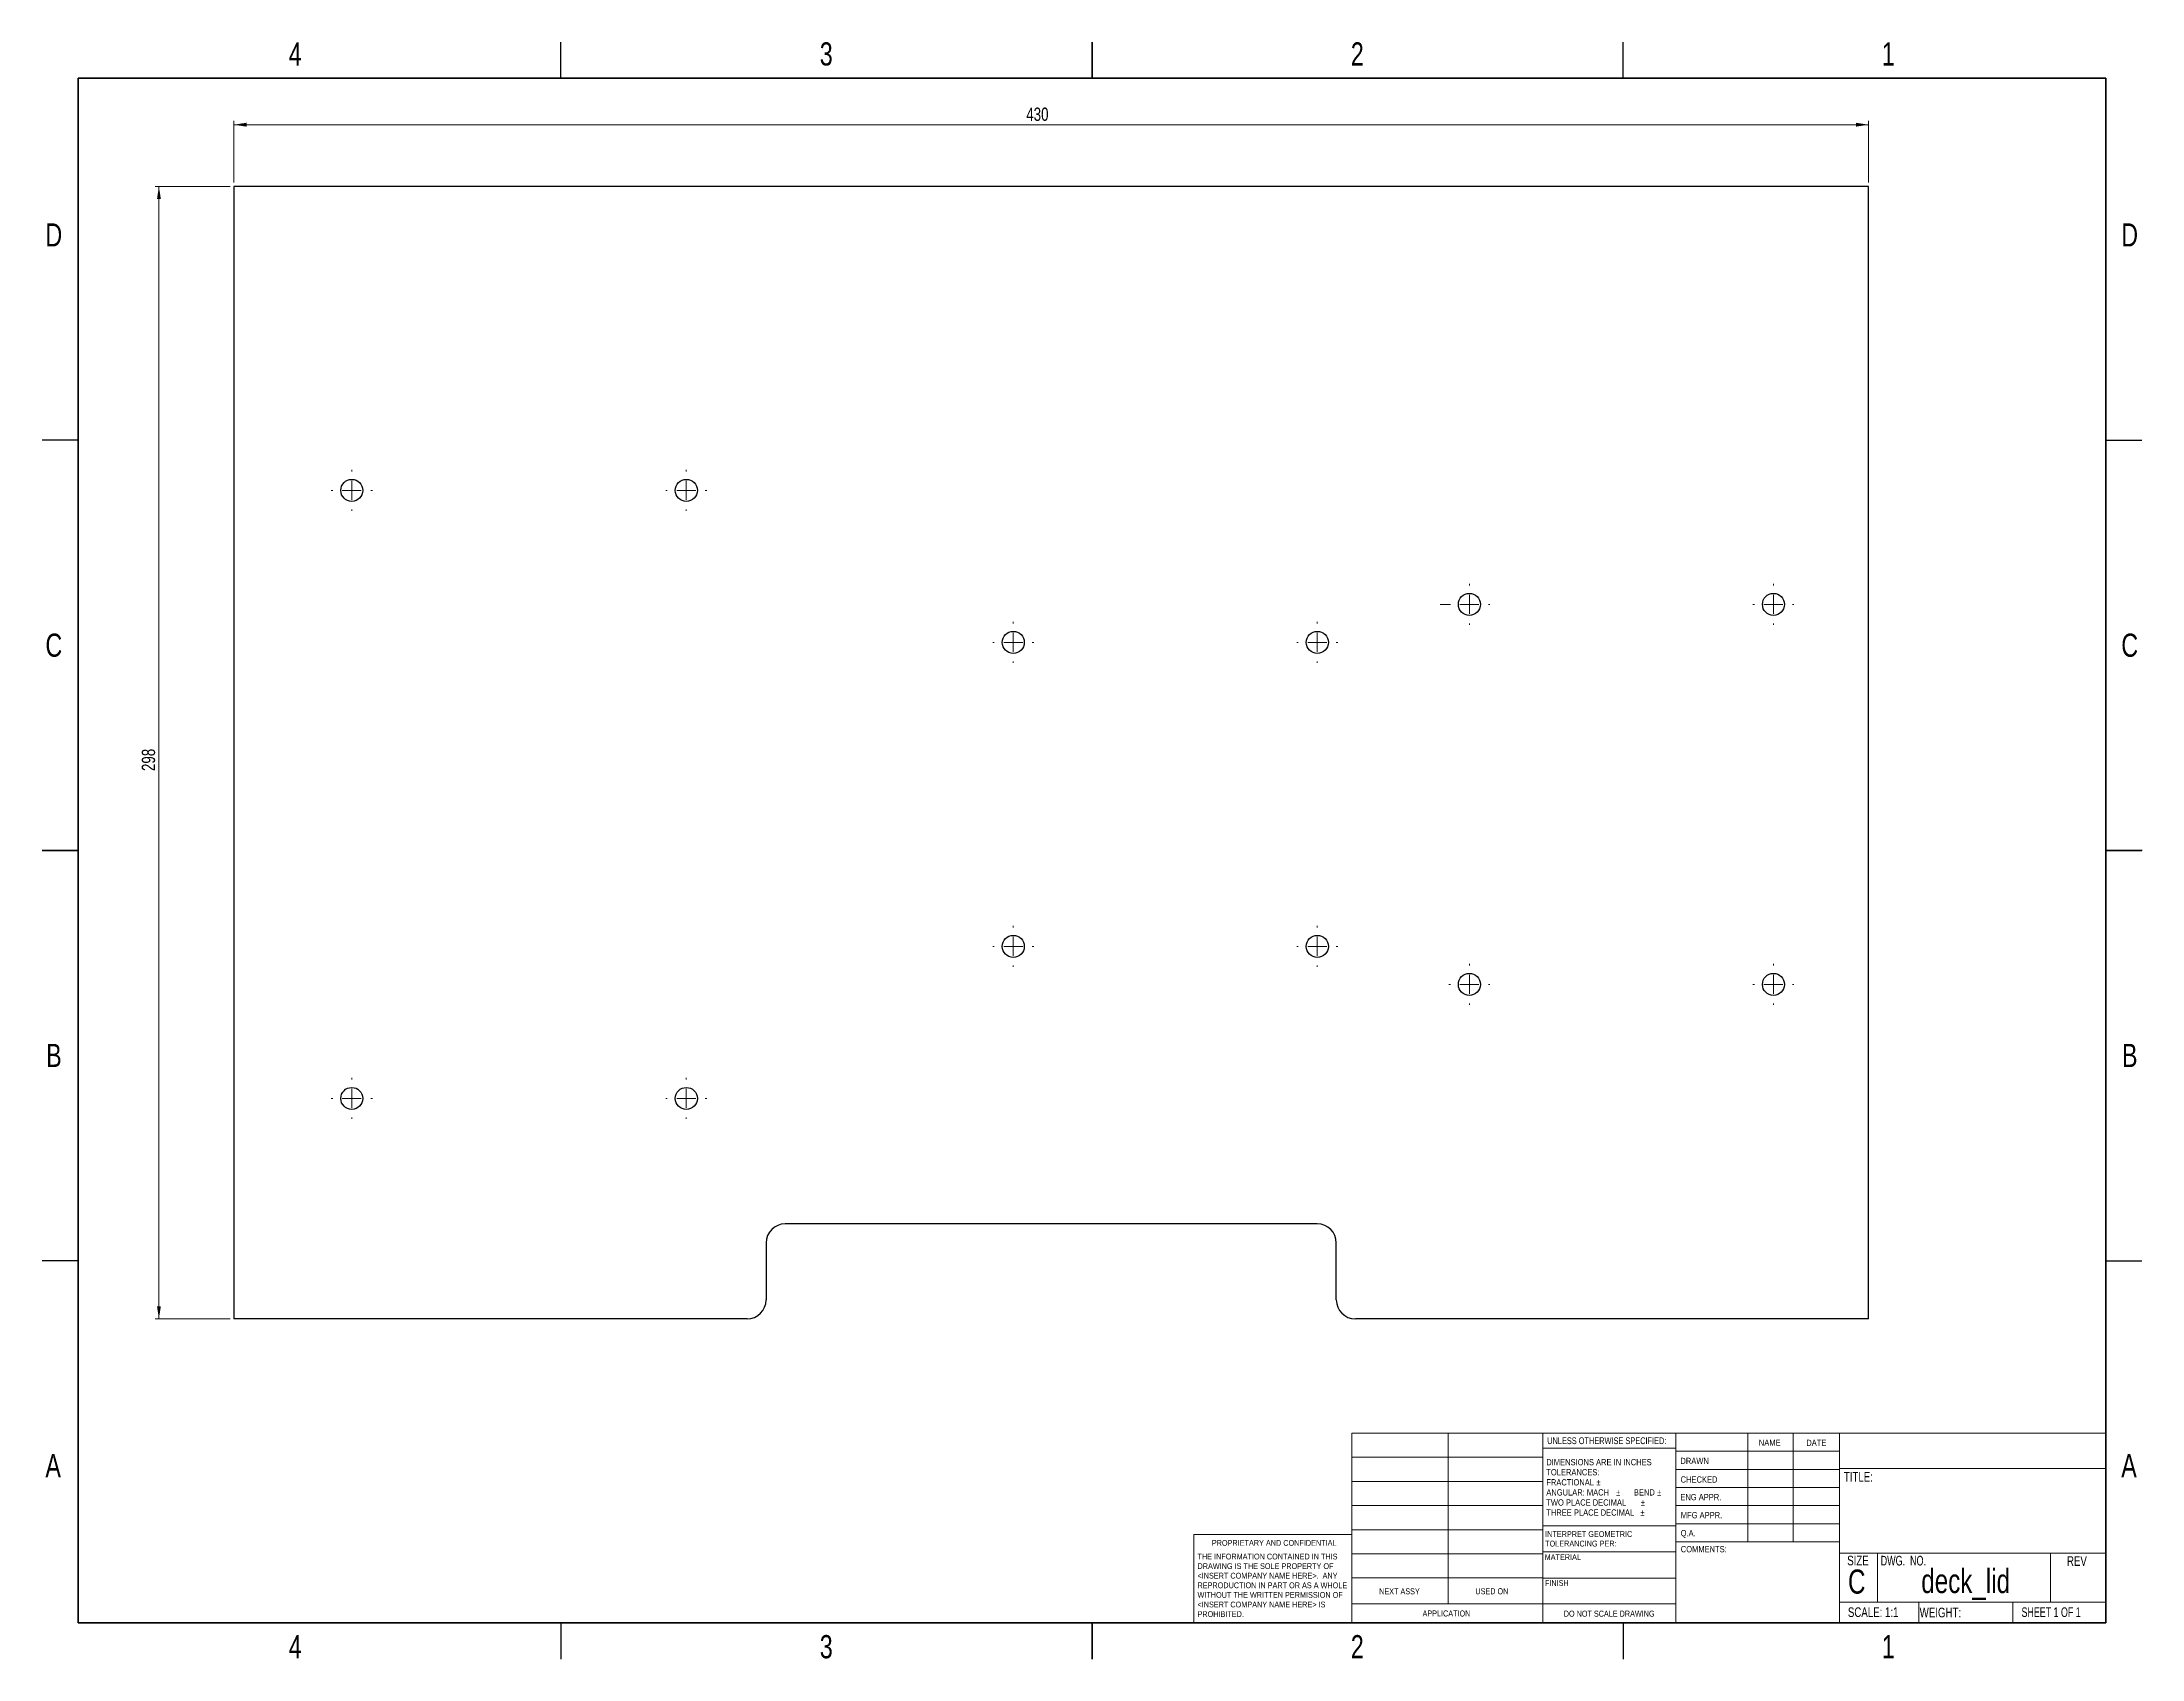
# Model space of a CAD drawing. Header units: millimetres. Extents: x 3 to 556, y 3 to 429.
import ezdxf

# ---------------------------------------------------------------- set-up
doc = ezdxf.new("R2010")
doc.units = ezdxf.units.MM
doc.styles.add('SLDTEXTSTYLE0', font='TXT', dxfattribs={"width": 0.75})
doc.styles.add('SLDTEXTSTYLE1', font='TXT', dxfattribs={"width": 0.6875})
doc.styles.add('SLDTEXTSTYLE2', font='TXT', dxfattribs={"width": 0.694444})
doc.dimstyles.new('SLDDIMSTYLE0', dxfattribs={"dimtxt": 3.5, "dimasz": 3.302, "dimexe": 0, "dimexo": 0.0625, "dimgap": 0.875, "dimtad": 1, "dimrnd": 1e-09, "dimzin": 12, "dimdsep": 46, "dimtxsty": 'SLDTEXTSTYLE0', "dimsah": 1, "dimcen": 0.09, "dimadec": 0, "dimazin": 3, "dimtfac": 1, "dimtofl": 0, "dimtmove": 0, "dimatfit": 3, "dimfxl": 1, "dimfrac": 2, "dimtolj": 1, "dimtzin": 12, "dimarcsym": 0})

# ---------------------------------------------------------------- blocks, each defined once
blk = doc.blocks.new('SW_NOTE_0')
at = {"color": 0, "linetype": 'Continuous', "lineweight": 0, "char_height": 1.524, "attachment_point": 1, "style": 'SLDTEXTSTYLE0'}
for s, insert in [('INTERPRET GEOMETRIC', (0, 1.96)), ('TOLERANCING PER:', (0, -0.56))]:
    blk.add_mtext(s, dxfattribs=dict(at, insert=insert))
blk = doc.blocks.new('SW_NOTE_1')
at = {"color": 0, "linetype": 'Continuous', "lineweight": 0, "char_height": 1.651, "attachment_point": 1, "style": 'SLDTEXTSTYLE0'}
for s, insert in [('DIMENSIONS ARE IN INCHES', (0, 2.13)), ('TOLERANCES:', (0, -0.52)), ('FRACTIONAL', (0, -3.17)), ('%%p', (13.15, -3.17)), ('ANGULAR: MACH', (0, -5.82)), ('TWO PLACE DECIMAL', (0, -8.48)), ('%%p', (18.37, -5.82)), ('BEND', (23.04, -5.82)), ('%%p', (24.88, -8.48)), ('%%p', (29.16, -5.82)), ('THREE PLACE DECIMAL', (0, -11.13)), ('%%p', (24.73, -11.13))]:
    blk.add_mtext(s, dxfattribs=dict(at, insert=insert))
blk = doc.blocks.new('SW_NOTE_2')
at = {"color": 0, "linetype": 'Continuous', "lineweight": 0, "char_height": 1.524, "attachment_point": 1, "style": 'SLDTEXTSTYLE0'}
for s, insert in [('THE INFORMATION CONTAINED IN THIS', (0, 1.96)), ('<INSERT COMPANY NAME HERE>.  ANY', (0, -3.08)), ('DRAWING IS THE SOLE PROPERTY OF', (0, -0.56)), ('WITHOUT THE WRITTEN PERMISSION OF', (0, -8.13)), ('<INSERT COMPANY NAME HERE> IS', (0, -10.66)), ('REPRODUCTION IN PART OR AS A WHOLE', (0, -5.61)), ('PROHIBITED.', (0, -13.18))]:
    blk.add_mtext(s, dxfattribs=dict(at, insert=insert))
blk = doc.blocks.new('_D')
at = {"color": 7, "linetype": 'Continuous', "lineweight": 18}
for p, q in [((52.68, 390.67), (32.93, 390.67)), ((33.93, 390.67), (33.93, 92.67)), ((52.68, 92.67), (32.93, 92.67))]:
    blk.add_line(p, q, dxfattribs=at)
for points in [[(33.93, 390.67), (33.43, 387.36), (34.44, 387.36)], [(33.93, 92.67), (34.44, 95.97), (33.43, 95.97)]]:
    blk.add_solid(points, dxfattribs=at)
at = {"color": 7, "linetype": 'Continuous', "lineweight": 18, "insert": (29.42, 236.82), "char_height": 3.5, "attachment_point": 1, "rotation": 90, "style": 'SLDTEXTSTYLE0'}
blk.add_mtext('298', dxfattribs=at)
blk = doc.blocks.new('_D_1')
at = {"color": 7, "linetype": 'Continuous', "lineweight": 18}
for p, q in [((53.68, 391.67), (53.68, 407.89)), ((483.68, 406.89), (53.68, 406.89)), ((483.68, 391.67), (483.68, 407.89))]:
    blk.add_line(p, q, dxfattribs=at)
for points in [[(53.68, 406.89), (56.98, 406.38), (56.98, 407.4)], [(483.68, 406.89), (480.37, 407.4), (480.37, 406.38)]]:
    blk.add_solid(points, dxfattribs=at)
at = {"color": 7, "linetype": 'Continuous', "lineweight": 18, "insert": (262.11, 411.4), "char_height": 3.5, "attachment_point": 1, "style": 'SLDTEXTSTYLE0'}
blk.add_mtext('430', dxfattribs=at)
blk = doc.blocks.new('SW_CENTERMARKSYMBOL_0')
at = {"color": 0, "linetype": 'Continuous', "lineweight": 0}
for p, q in [((-5, 0), (-7.7, 0)), ((0, 0), (-2.5, 0)), ((0, 5), (0, 5.4)), ((0, 0), (0, 2.5)), ((0, 0), (0, -2.5)), ((0, 0), (2.5, 0)), ((5, 0), (5.4, 0)), ((0, -5), (0, -5.4))]:
    blk.add_line(p, q, dxfattribs=at)
blk = doc.blocks.new('SW_CENTERMARKSYMBOL_1')
at = {"color": 0, "linetype": 'Continuous', "lineweight": 0}
for p, q in [((-5, 0), (-5.4, 0)), ((0, 0), (-2.5, 0)), ((0, 5), (0, 5.4)), ((0, 0), (0, 2.5)), ((0, 0), (0, -2.5)), ((0, 0), (2.5, 0)), ((5, 0), (5.4, 0)), ((0, -5), (0, -5.4))]:
    blk.add_line(p, q, dxfattribs=at)
blk = doc.blocks.new('SW_CENTERMARKSYMBOL_2')
at = {"color": 0, "linetype": 'Continuous', "lineweight": 0}
for p, q in [((0, 0), (-2.5, 0)), ((0, 5), (0, 5.4)), ((0, 0), (0, 2.5)), ((0, 0), (0, -2.5)), ((0, 0), (2.5, 0)), ((5, 0), (5.4, 0)), ((-5, 0), (-5.4, 0)), ((0, -5), (0, -5.4))]:
    blk.add_line(p, q, dxfattribs=at)
blk = doc.blocks.new('SW_CENTERMARKSYMBOL_3')
at = {"color": 0, "linetype": 'Continuous', "lineweight": 0}
for p, q in [((0, 0), (-2.5, 0)), ((0, 5), (0, 5.4)), ((0, 0), (0, 2.5)), ((0, 0), (0, -2.5)), ((0, 0), (2.5, 0)), ((5, 0), (5.4, 0)), ((-5, 0), (-5.4, 0)), ((0, -5), (0, -5.4))]:
    blk.add_line(p, q, dxfattribs=at)
blk = doc.blocks.new('SW_CENTERMARKSYMBOL_4')
at = {"color": 0, "linetype": 'Continuous', "lineweight": 0}
for p, q in [((0, 0), (-2.5, 0)), ((0, 5), (0, 5.4)), ((0, 0), (0, 2.5)), ((0, 0), (0, -2.5)), ((0, 0), (2.5, 0)), ((5, 0), (5.4, 0)), ((-5, 0), (-5.4, 0)), ((0, -5), (0, -5.4))]:
    blk.add_line(p, q, dxfattribs=at)
blk = doc.blocks.new('SW_CENTERMARKSYMBOL_5')
at = {"color": 0, "linetype": 'Continuous', "lineweight": 0}
for p, q in [((0, 0), (-2.5, 0)), ((0, 5), (0, 5.4)), ((0, 0), (0, 2.5)), ((0, 0), (0, -2.5)), ((0, 0), (2.5, 0)), ((5, 0), (5.4, 0)), ((-5, 0), (-5.4, 0)), ((0, -5), (0, -5.4))]:
    blk.add_line(p, q, dxfattribs=at)
blk = doc.blocks.new('SW_CENTERMARKSYMBOL_6')
at = {"color": 0, "linetype": 'Continuous', "lineweight": 0}
for p, q in [((0, 0), (-2.5, 0)), ((0, 5), (0, 5.4)), ((0, 0), (0, 2.5)), ((0, 0), (0, -2.5)), ((0, 0), (2.5, 0)), ((5, 0), (5.4, 0)), ((-5, 0), (-5.4, 0)), ((0, -5), (0, -5.4))]:
    blk.add_line(p, q, dxfattribs=at)
blk = doc.blocks.new('SW_CENTERMARKSYMBOL_7')
at = {"color": 0, "linetype": 'Continuous', "lineweight": 0}
for p, q in [((0, 0), (-2.5, 0)), ((0, 5), (0, 5.4)), ((0, 0), (0, 2.5)), ((0, 0), (0, -2.5)), ((0, 0), (2.5, 0)), ((5, 0), (5.4, 0)), ((-5, 0), (-5.4, 0)), ((0, -5), (0, -5.4))]:
    blk.add_line(p, q, dxfattribs=at)
blk = doc.blocks.new('SW_CENTERMARKSYMBOL_8')
at = {"color": 0, "linetype": 'Continuous', "lineweight": 0}
for p, q in [((0, 0), (-2.5, 0)), ((0, 5), (0, 5.4)), ((0, 0), (0, 2.5)), ((0, 0), (0, -2.5)), ((0, 0), (2.5, 0)), ((5, 0), (5.4, 0)), ((-5, 0), (-5.4, 0)), ((0, -5), (0, -5.4))]:
    blk.add_line(p, q, dxfattribs=at)
blk = doc.blocks.new('SW_CENTERMARKSYMBOL_9')
at = {"color": 0, "linetype": 'Continuous', "lineweight": 0}
for p, q in [((-5, 0), (-5.4, 0)), ((0, 0), (-2.5, 0)), ((0, 5), (0, 5.4)), ((0, 0), (0, 2.5)), ((0, 0), (0, -2.5)), ((0, 0), (2.5, 0)), ((5, 0), (5.4, 0)), ((0, -5), (0, -5.4))]:
    blk.add_line(p, q, dxfattribs=at)
blk = doc.blocks.new('SW_CENTERMARKSYMBOL_10')
at = {"color": 0, "linetype": 'Continuous', "lineweight": 0}
for p, q in [((0, 0), (-2.5, 0)), ((0, 5), (0, 5.4)), ((0, 0), (0, 2.5)), ((0, 0), (0, -2.5)), ((0, 0), (2.5, 0)), ((5, 0), (5.4, 0)), ((-5, 0), (-5.4, 0)), ((0, -5), (0, -5.4))]:
    blk.add_line(p, q, dxfattribs=at)
blk = doc.blocks.new('SW_CENTERMARKSYMBOL_11')
at = {"color": 0, "linetype": 'Continuous', "lineweight": 0}
for p, q in [((-5, 0), (-5.4, 0)), ((0, 0), (-2.5, 0)), ((0, 5), (0, 5.4)), ((0, 0), (0, 2.5)), ((0, 0), (0, -2.5)), ((0, 0), (2.5, 0)), ((5, 0), (5.4, 0)), ((0, -5), (0, -5.4))]:
    blk.add_line(p, q, dxfattribs=at)

msp = doc.modelspace()

# ---------------------------------------------------------------- linework, layer by layer
at = {"color": 7, "linetype": 'Continuous', "lineweight": 25}
for p, q in [((139.7, 419.1), (139.7, 428.625)), ((279.4, 428.626), (279.4, 419.099)), ((279.4, 419.1), (279.4, 428.625)), ((419.1, 419.1), (419.1, 428.625)), ((483.676, 390.667), (53.676, 390.667)), ((53.676, 390.667), (53.676, 92.667)), ((483.676, 92.667), (483.676, 390.667)), ((12.7, 323.85), (3.175, 323.85)), ((546.1, 323.85), (555.625, 323.85)), ((3.174, 215.9), (12.701, 215.9)), ((12.7, 215.9), (3.175, 215.9)), ((555.626, 215.9), (546.099, 215.9)), ((546.1, 215.9), (555.625, 215.9)), ((338.676, 117.667), (198.676, 117.667)), ((193.676, 112.667), (193.676, 97.667)), ((343.676, 97.667), (343.676, 112.667)), ((12.7, 107.95), (3.175, 107.95)), ((546.1, 107.95), (555.625, 107.95)), ((188.676, 92.667), (53.676, 92.667)), ((483.676, 92.667), (348.676, 92.667)), ((139.7, 12.7), (139.7, 3.175)), ((279.4, 3.174), (279.4, 12.701)), ((279.4, 12.7), (279.4, 3.175)), ((419.1, 12.7), (419.1, 3.175))]:
    msp.add_line(p, q, dxfattribs=at)
at = {"color": 7, "linetype": 'Continuous', "lineweight": 50}
for p, q in [((12.7, 12.7), (12.7, 419.1)), ((12.7, 419.1), (546.1, 419.1)), ((546.1, 419.1), (546.1, 12.7)), ((546.1, 12.7), (12.7, 12.7))]:
    msp.add_line(p, q, dxfattribs=at)
at = {"color": 7, "linetype": 'Continuous', "lineweight": 18}
for p, q in [((347.754, 62.594), (546.1, 62.594)), ((347.754, 12.7), (347.754, 62.594)), ((373.103, 62.594), (373.103, 17.685)), ((397.974, 12.7), (397.974, 62.594)), ((432.948, 62.594), (432.948, 12.7)), ((451.96, 62.594), (451.96, 34.019)), ((463.861, 62.594), (463.861, 34.019)), ((476.029, 62.594), (476.029, 12.7)), ((347.754, 56.244), (397.974, 56.244)), ((432.948, 58.674), (397.974, 58.674)), ((432.948, 57.832), (476.029, 57.832)), ((347.754, 49.894), (397.974, 49.894)), ((432.948, 53.069), (476.029, 53.069)), ((476.029, 53.269), (546.1, 53.269)), ((432.948, 48.307), (476.029, 48.307)), ((347.754, 43.544), (397.974, 43.544)), ((476.029, 43.544), (432.948, 43.544)), ((476.029, 38.782), (432.948, 38.782)), ((306.169, 12.7), (306.169, 35.924)), ((347.754, 35.924), (306.169, 35.924)), ((347.754, 37.194), (397.974, 37.194)), ((397.974, 38.195), (433.063, 38.195)), ((476.029, 34.019), (433.063, 34.019)), ((347.754, 30.844), (397.974, 30.844)), ((397.974, 31.337), (433.063, 31.337)), ((476.029, 30.985), (546.1, 30.985)), ((486.075, 30.985), (486.075, 18.107)), ((531.573, 30.985), (531.573, 18.107)), ((347.754, 24.494), (397.974, 24.494)), ((397.974, 24.479), (432.948, 24.479)), ((347.754, 17.685), (432.948, 17.685)), ((476.029, 18.107), (546.1, 18.107)), ((496.936, 18.107), (496.936, 12.7)), ((521.623, 18.107), (521.623, 12.7))]:
    msp.add_line(p, q, dxfattribs=at)
at = {"color": 7, "linetype": 'Continuous', "lineweight": 25}
for centre in [(84.676, 310.667), (172.676, 310.667), (378.676, 280.667), (458.676, 280.667), (258.676, 270.667), (338.676, 270.667), (258.676, 190.667), (338.676, 190.667), (378.676, 180.667), (458.676, 180.667), (84.676, 150.667), (172.676, 150.667)]:
    msp.add_circle(centre, 2.9, dxfattribs=at)
for centre, start, end in [((198.676, 112.667), 90, 180), ((338.676, 112.667), 0, 90), ((188.676, 97.667), 270, 0), ((348.676, 97.667), 180, 270)]:
    msp.add_arc(centre, 5, start, end, dxfattribs=at)

# ---------------------------------------------------------------- block references
at = {"color": 7, "linetype": 'Continuous', "lineweight": 0}
for name, p in [('SW_CENTERMARKSYMBOL_9', (84.676, 310.667)), ('SW_CENTERMARKSYMBOL_8', (172.676, 310.667)), ('SW_CENTERMARKSYMBOL_0', (378.676, 280.667)), ('SW_CENTERMARKSYMBOL_1', (458.676, 280.667)), ('SW_CENTERMARKSYMBOL_5', (258.676, 270.667)), ('SW_CENTERMARKSYMBOL_6', (338.676, 270.667)), ('SW_CENTERMARKSYMBOL_4', (258.676, 190.667)), ('SW_CENTERMARKSYMBOL_7', (338.676, 190.667)), ('SW_CENTERMARKSYMBOL_3', (378.676, 180.667)), ('SW_CENTERMARKSYMBOL_2', (458.676, 180.667)), ('SW_CENTERMARKSYMBOL_10', (84.676, 150.667)), ('SW_CENTERMARKSYMBOL_11', (172.676, 150.667)), ('SW_NOTE_1', (398.917, 53.666)), ('SW_NOTE_0', (398.609, 34.864)), ('SW_NOTE_2', (307.154, 28.938))]:
    msp.add_blockref(name, p, dxfattribs=at)

# ---------------------------------------------------------------- texts
for s, insert, char_height, attachment_point, style in [('4', (69.789, 428.564), 6.096, 2, 'SLDTEXTSTYLE0'), ('3', (209.489, 428.564), 6.096, 2, 'SLDTEXTSTYLE0'), ('2', (349.189, 428.564), 6.096, 2, 'SLDTEXTSTYLE0'), ('1', (488.889, 428.564), 6.096, 2, 'SLDTEXTSTYLE0'), ('D', (6.28, 380.939), 6.096, 2, 'SLDTEXTSTYLE0'), ('D', (552.38, 380.939), 6.096, 2, 'SLDTEXTSTYLE0'), ('C', (6.287, 272.989), 6.096, 2, 'SLDTEXTSTYLE0'), ('C', (552.387, 272.989), 6.096, 2, 'SLDTEXTSTYLE0'), ('B', (6.303, 165.039), 6.096, 2, 'SLDTEXTSTYLE0'), ('B', (552.403, 165.039), 6.096, 2, 'SLDTEXTSTYLE0'), ('UNLESS OTHERWISE SPECIFIED:', (399.158, 61.499), 1.778, 1, 'SLDTEXTSTYLE0'), ('NAME', (454.824, 60.923), 1.651, 1, 'SLDTEXTSTYLE0'), ('DATE', (467.315, 60.879), 1.651, 1, 'SLDTEXTSTYLE0'), ('A', (6.107, 57.089), 6.096, 2, 'SLDTEXTSTYLE0'), ('DRAWN', (434.197, 56.123), 1.651, 1, 'SLDTEXTSTYLE0'), ('A', (552.207, 57.089), 6.096, 2, 'SLDTEXTSTYLE0'), ('CHECKED', (434.251, 51.237), 1.651, 1, 'SLDTEXTSTYLE0'), ('TITLE:', (477.193, 52.393), 2.54, 1, 'SLDTEXTSTYLE0'), ('ENG APPR.', (434.177, 46.601), 1.651, 1, 'SLDTEXTSTYLE0'), ('MFG APPR.', (434.303, 41.845), 1.651, 1, 'SLDTEXTSTYLE0'), ('PROPRIETARY AND CONFIDENTIAL', (310.93, 34.483), 1.524, 1, 'SLDTEXTSTYLE0'), ('Q.A.', (434.262, 37.123), 1.651, 1, 'SLDTEXTSTYLE0'), ('MATERIAL', (398.48, 30.753), 1.524, 1, 'SLDTEXTSTYLE0'), ('COMMENTS:', (434.284, 32.909), 1.651, 1, 'SLDTEXTSTYLE0'), ('SIZE', (478.08, 30.358), 2.54, 1, 'SLDTEXTSTYLE0'), ('DWG.  NO.', (486.881, 30.323), 2.54, 1, 'SLDTEXTSTYLE2'), ('REV', (535.885, 30.223), 2.54, 1, 'SLDTEXTSTYLE0'), ('FINISH', (398.55, 23.938), 1.524, 1, 'SLDTEXTSTYLE0'), ('C', (478.28, 26.724), 6.35, 1, 'SLDTEXTSTYLE0'), ('deck_lid', (509.24, 26.873), 6.35, 2, 'SLDTEXTSTYLE0'), ('NEXT ASSY', (354.942, 21.771), 1.5875, 1, 'SLDTEXTSTYLE0'), ('USED ON', (380.254, 21.798), 1.5875, 1, 'SLDTEXTSTYLE0'), ('SCALE: 1:1', (478.249, 16.765), 2.54, 1, 'SLDTEXTSTYLE0'), ('WEIGHT:', (497.14, 16.678), 2.54, 1, 'SLDTEXTSTYLE0'), ('SHEET 1 OF 1', (523.931, 16.773), 2.54, 1, 'SLDTEXTSTYLE1'), ('APPLICATION', (366.35, 15.95), 1.5875, 1, 'SLDTEXTSTYLE0'), ('DO NOT SCALE DRAWING', (415.454, 15.895), 1.5875, 2, 'SLDTEXTSTYLE0'), ('4', (69.789, 9.464), 6.096, 2, 'SLDTEXTSTYLE0'), ('3', (209.489, 9.464), 6.096, 2, 'SLDTEXTSTYLE0'), ('2', (349.189, 9.464), 6.096, 2, 'SLDTEXTSTYLE0'), ('1', (488.889, 9.464), 6.096, 2, 'SLDTEXTSTYLE0')]:
    msp.add_mtext(s, dxfattribs=dict(at, insert=insert, char_height=char_height, attachment_point=attachment_point, style=style))

# ---------------------------------------------------------------- dimensions: what is measured, and where the dimension line sits
at = {"color": 7, "linetype": 'Continuous', "lineweight": 18}
for base, p1, p2, angle, picture, middle in [((53.676, 406.891), (483.676, 390.667), (53.676, 390.667), 0, '_D_1', (265.986, 406.891)), ((33.934, 92.667), (53.676, 390.667), (53.676, 92.667), 90, '_D', (33.934, 240.698))]:
    dim = msp.add_linear_dim(base=base, p1=p1, p2=p2, angle=angle, dimstyle='SLDDIMSTYLE0', dxfattribs=at)
    dim.commit()
    dim.dimension.update_dxf_attribs({"geometry": picture, "text_midpoint": middle, "dimtype": 160})

doc.saveas('drawing.dxf')
